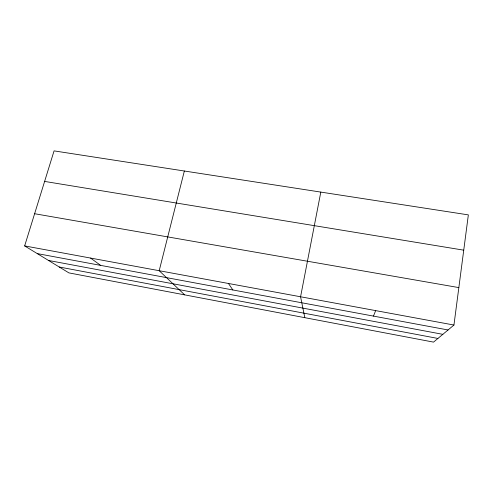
<?xml version="1.0" encoding="UTF-8"?>
<svg xmlns="http://www.w3.org/2000/svg" width="493" height="493" viewBox="0 0 493 493"><rect width="100%" height="100%" fill="white"/><g stroke="black" fill="none" stroke-linecap="round" stroke-linejoin="round"><path stroke-width="0.74" d="M453.948 325.041L468.35 214.886L54.07 150.883L24.65 245.915L68.903 272.888L433.532 342.117L453.948 325.041L24.65 245.915M320.814 192.091L300.576 296.774L304.816 317.677M184.351 171.009L159.196 270.712L184.647 294.863M373.472 316.105L375.666 310.615M44.617 181.418L463.74 250.167M34.615 213.722L458.841 287.598M37.265 253.599L448.051 329.971M48.524 260.464L442.837 334.334M59.252 267.003L437.92 338.451M90.595 258.073L100.652 265.388M228.475 283.481L232.844 289.964"/></g></svg>
